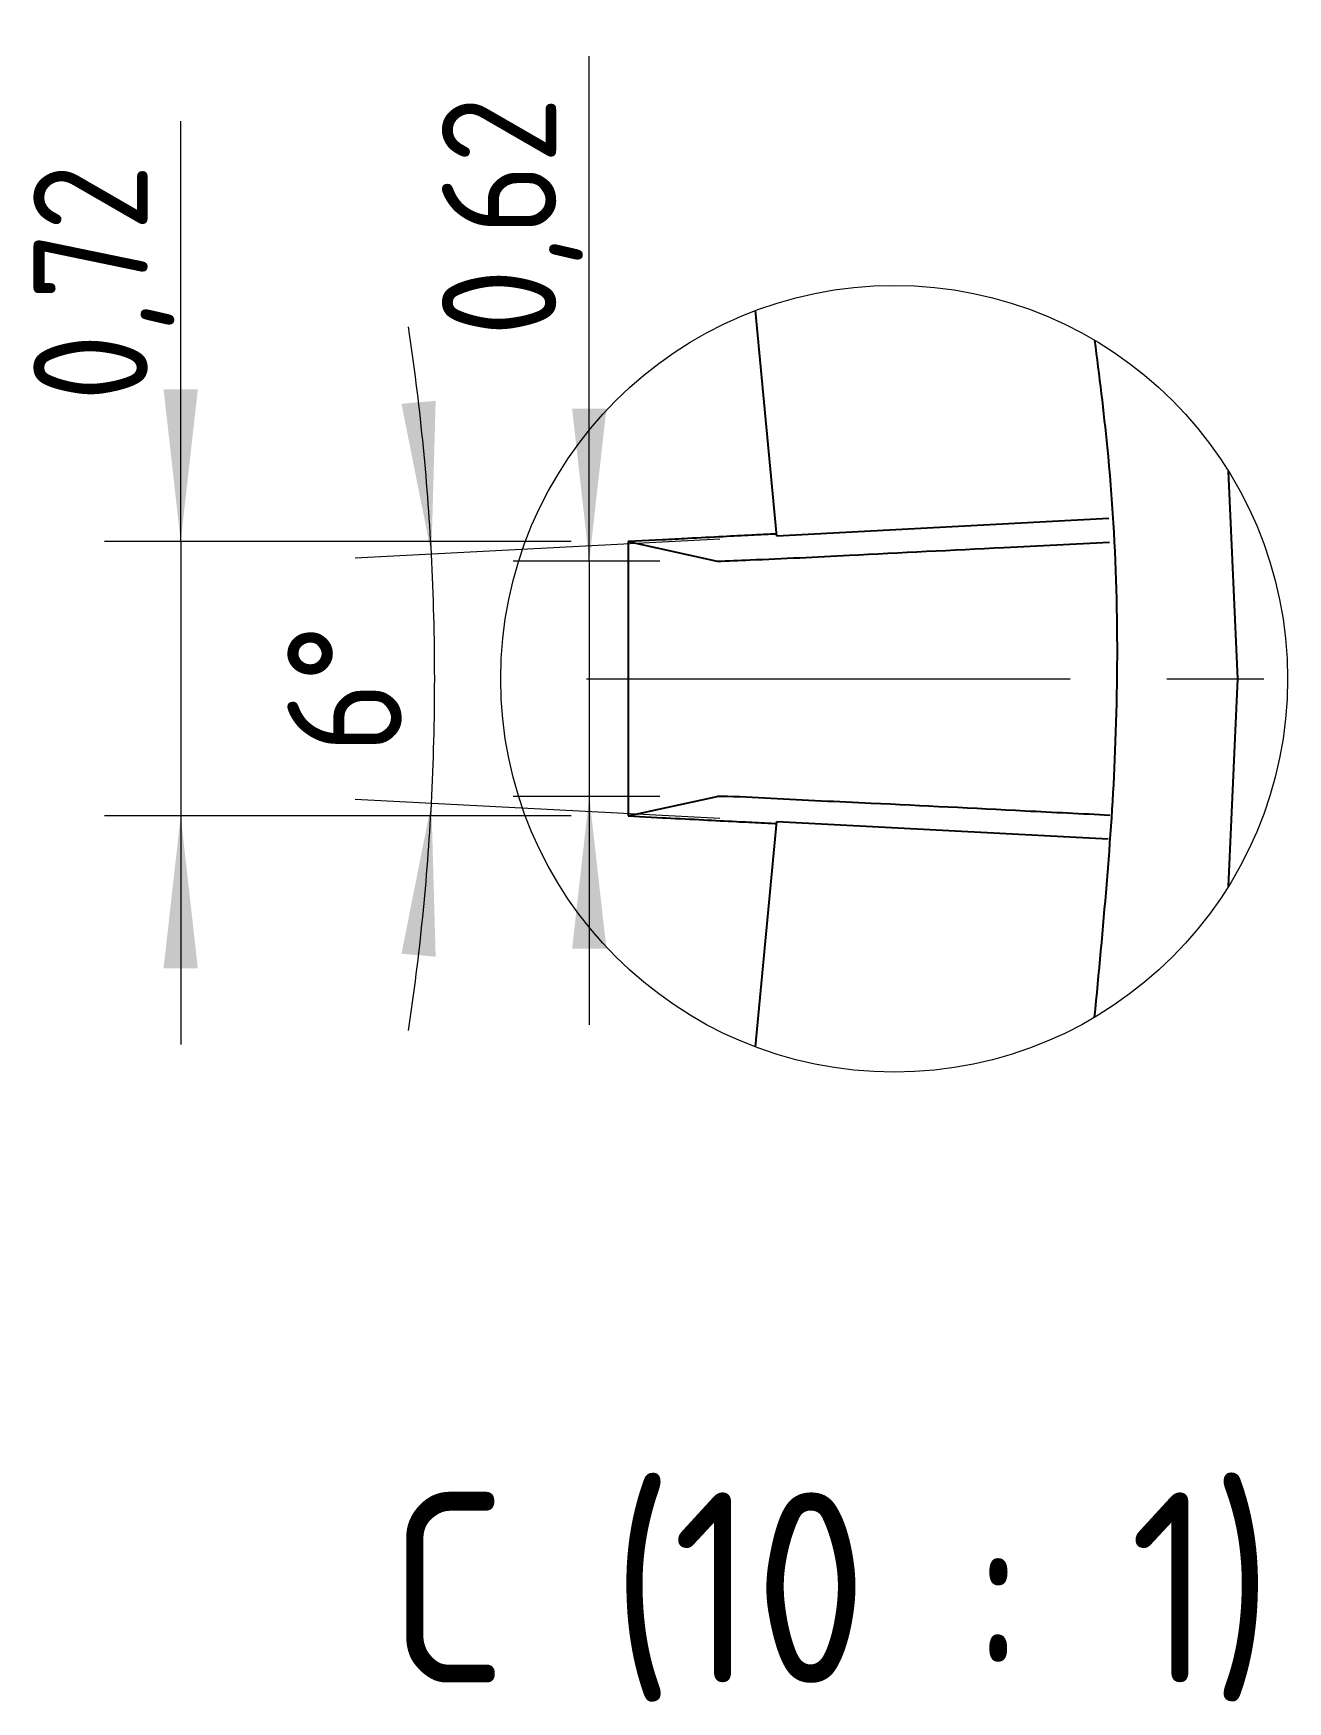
# Model space of a CAD drawing. Header units: millimetres. Extents: x 0 to 420, y 0 to 297.
# Drawn here: x 123.03 to 155.95, y 149.02 to 192.81 of the extents above; entities that cross this region are included whole.
import ezdxf

# ---------------------------------------------------------------- set-up
doc = ezdxf.new("R2010")
doc.units = ezdxf.units.MM
doc.linetypes.add('CENTERX2', pattern=[20.32, 12.7, -2.54, 2.54, -2.54])
doc.styles.add('SLDTEXTSTYLE0', font='ISOCP', dxfattribs={"width": 0.96})
doc.dimstyles.new('SLDDIMSTYLE20', dxfattribs={"dimtxt": 3, "dimasz": 4, "dimexe": 0, "dimexo": 0.0625, "dimgap": 0.75, "dimtad": 1, "dimlfac": 0.1, "dimrnd": 1e-09, "dimdsep": 46, "dimtxsty": 'SLDTEXTSTYLE0', "dimsah": 1, "dimcen": 0.09, "dimadec": 0, "dimazin": 2, "dimtfac": 1, "dimtmove": 0, "dimatfit": 0, "dimfxl": 0, "dimfrac": 2, "dimtolj": 1, "dimtzin": 12, "dimarcsym": 0})
doc.dimstyles.new('SLDDIMSTYLE23', dxfattribs={"dimtxt": 3, "dimasz": 4, "dimexe": 0, "dimexo": 0.0625, "dimgap": 0.75, "dimtad": 1, "dimdec": 4, "dimlfac": 0.1, "dimzin": 12, "dimdsep": 46, "dimtxsty": 'SLDTEXTSTYLE0', "dimsah": 1, "dimcen": 0.09, "dimadec": 0, "dimazin": 3, "dimtfac": 1, "dimtofl": 0, "dimtmove": 0, "dimatfit": 3, "dimfxl": 0, "dimfrac": 2, "dimtolj": 1, "dimtzin": 12, "dimarcsym": 0})

# ---------------------------------------------------------------- blocks, each defined once
blk = doc.blocks.new('_D_49')
at = {"color": 7, "linetype": 'Continuous', "lineweight": 0}
for p, q in [((126.896, 179.47), (126.896, 190.505)), ((137.142, 179.47), (124.896, 179.47)), ((126.896, 179.47), (126.896, 172.27)), ((137.142, 172.27), (124.896, 172.27)), ((126.896, 172.27), (126.896, 166.27))]:
    blk.add_line(p, q, dxfattribs=at)
at = {"color": 7, "linetype": 'Continuous', "lineweight": 18}
for points in [[(126.896, 179.47), (127.346, 183.47), (126.446, 183.47)], [(126.896, 172.27), (126.446, 168.27), (127.346, 168.27)]]:
    blk.add_solid(points, dxfattribs=at)
at = {"color": 7, "linetype": 'Continuous', "lineweight": 18, "insert": (123.029, 183.155), "char_height": 3, "attachment_point": 1, "rotation": 90, "style": 'SLDTEXTSTYLE0'}
blk.add_mtext('0,72', dxfattribs=at)
blk = doc.blocks.new('_D_50')
at = {"color": 7, "linetype": 'Continuous', "lineweight": 0}
for p, q in [((141.048, 179.539), (131.48, 179.038)), ((141.048, 172.201), (131.48, 172.703))]:
    blk.add_line(p, q, dxfattribs=at)
at = {"color": 7, "linetype": 'Continuous', "lineweight": 18}
for start, end in [(3, 8.49572), (357, 3), (351.50428, 357)]:
    blk.add_arc((71.042, 175.87), 62.521, start, end, dxfattribs=at)
for points in [[(133.477, 179.142), (133.589, 183.166), (132.692, 183.09)], [(133.477, 172.598), (132.692, 168.65), (133.589, 168.574)]]:
    blk.add_solid(points, dxfattribs=at)
at = {"color": 7, "linetype": 'Continuous', "lineweight": 18, "insert": (129.696, 173.92), "char_height": 3, "attachment_point": 1, "rotation": 90, "style": 'SLDTEXTSTYLE0'}
blk.add_mtext('6°', dxfattribs=at)
blk = doc.blocks.new('_D_51')
at = {"color": 7, "linetype": 'Continuous', "lineweight": 0}
for p, q in [((137.621, 178.957), (137.621, 192.212)), ((139.474, 178.957), (135.621, 178.957)), ((137.621, 178.957), (137.621, 172.783)), ((139.474, 172.783), (135.621, 172.783)), ((137.621, 172.783), (137.621, 166.783))]:
    blk.add_line(p, q, dxfattribs=at)
at = {"color": 7, "linetype": 'Continuous', "lineweight": 18}
for points in [[(137.621, 178.957), (138.071, 182.957), (137.171, 182.957)], [(137.621, 172.783), (137.171, 168.783), (138.071, 168.783)]]:
    blk.add_solid(points, dxfattribs=at)
at = {"color": 7, "linetype": 'Continuous', "lineweight": 18, "insert": (133.753, 184.862), "char_height": 3, "attachment_point": 1, "rotation": 90, "style": 'SLDTEXTSTYLE0'}
blk.add_mtext('0,62', dxfattribs=at)

msp = doc.modelspace()

# ---------------------------------------------------------------- linework, layer by layer
at = {"color": 7, "linetype": 'Continuous', "lineweight": 25}
for p, q in [((142.54624, 179.61749), (141.98807, 185.53649)), ((151.26424, 180.07438), (142.54624, 179.61749)), ((139.5474, 179.51753), (138.64249, 179.47011)), ((138.64249, 179.47011), (140.97433, 178.9571)), ((138.64249, 179.47011), (138.64249, 172.27011)), ((138.64249, 172.27011), (140.97433, 172.78311)), ((138.64249, 172.27011), (139.5474, 172.22269)), ((141.98807, 166.20373), (142.54624, 172.12273)), ((142.54624, 172.12273), (151.24204, 171.667))]:
    msp.add_line(p, q, dxfattribs=at)
at = {"color": 7, "linetype": 'CENTERX2', "lineweight": 18}
msp.add_line((137.54624, 175.87011), (155.95366, 175.87011), dxfattribs=at)
at = {"color": 7, "linetype": 'Continuous', "lineweight": 25, "flags": 128}
msp.add_lwpolyline([(154.39766, 170.41851), (154.64249, 175.87011), (154.39766, 181.32171)], dxfattribs=at)
at = {"color": 7, "linetype": 'Continuous', "lineweight": 18}
msp.add_circle((145.62553, 175.86997), 10.32812, dxfattribs=at)
at = {"color": 7, "linetype": 'Continuous', "lineweight": 25}
for points, knots in [([(150.88393, 184.75939), (151.00351, 183.82411), (151.46045, 180.25023), (151.57628, 174.28403), (151.10143, 169.30684), (150.87925, 166.97806)], [0, 0, 0, 0, 0.15868221, 0.60635396, 1, 1, 1, 1]), ([(142.5435, 179.67047), (142.4874, 179.66802), (142.26889, 179.65848), (141.80016, 179.63396), (141.07741, 179.59736), (140.29718, 179.55674), (139.76727, 179.52903), (139.5474, 179.51753)], [0, 0, 0, 0, 0.05615331, 0.21871584, 0.46936234, 0.77983237, 1, 1, 1, 1]), ([(140.97433, 178.9571), (141.26402, 178.96782), (142.42156, 179.01066), (144.93128, 179.14067), (148.07696, 179.29344), (150.35497, 179.40946), (151.28006, 179.45658)], [0, 0, 0, 0, 0.08428678, 0.33679271, 0.73067499, 1, 1, 1, 1]), ([(151.28971, 172.28326), (150.54699, 172.32077), (148.45853, 172.42625), (145.49205, 172.57968), (142.83309, 172.69606), (141.48357, 172.77634), (141.01139, 172.78262), (140.97433, 172.78311)], [0, 0, 0, 0, 0.21602525, 0.60744152, 0.86282763, 0.98923429, 1, 1, 1, 1]), ([(139.5474, 172.22269), (139.57682, 172.22114), (139.935, 172.20237), (140.58156, 172.16878), (141.41417, 172.12534), (142.03639, 172.09464), (142.38846, 172.07557), (142.52516, 172.07044), (142.5435, 172.06975)], [0, 0, 0, 0, 0.02946696, 0.35866622, 0.64742994, 0.86319951, 0.98165046, 1, 1, 1, 1])]:
    msp.add_open_spline(points, degree=3, knots=knots, dxfattribs=at)

# ---------------------------------------------------------------- texts
at = {"color": 7, "linetype": 'Continuous', "lineweight": 18, "insert": (143.96469, 154.50851), "char_height": 5, "attachment_point": 2, "style": 'SLDTEXTSTYLE0'}
msp.add_mtext('C (10 : 1)', dxfattribs=at)

# ---------------------------------------------------------------- dimensions: what is measured, and where the dimension line sits
at = {"color": 7, "linetype": 'Continuous', "lineweight": 18}
for base, p1, p2, picture, middle in [((137.62069, 172.78311), (140.97433, 178.9571), (140.97433, 172.78311), '_D_51', (137.62069, 188.53721)), ((126.89575, 172.27011), (138.64249, 179.47011), (138.64249, 172.27011), '_D_49', (126.89575, 186.82991))]:
    dim = msp.add_linear_dim(base=base, p1=p1, p2=p2, angle=90, dimstyle='SLDDIMSTYLE20', dxfattribs=at)
    dim.commit()
    dim.dimension.update_dxf_attribs({"geometry": picture, "text_midpoint": middle, "dimtype": 160})
dim = msp.add_angular_dim_2l(base=(133.56297, 175.87011), line1=((152.03323, 171.62554), (142.54624, 172.12273)), line2=((142.54624, 179.61749), (152.03323, 180.11468)), dimstyle='SLDDIMSTYLE23', dxfattribs=at)
dim.commit()
dim.dimension.update_dxf_attribs({"geometry": '_D_50', "text_midpoint": (133.56297, 175.87011), "dimtype": 162})

doc.saveas('drawing.dxf')
